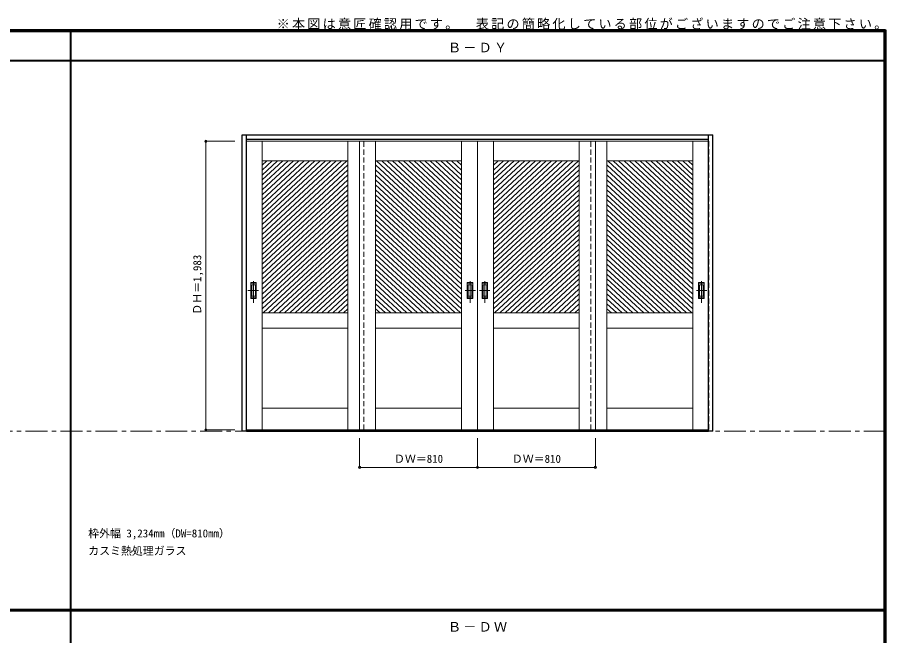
# Model space of a CAD drawing. Units: millimetres, scale not verified. Extents: x -6000 to 5700, y -4307 to 4260.
# Drawn here: x -267 to 5700, y 12 to 4260 of the extents above; entities that cross this region are included whole.
import ezdxf
from ezdxf.enums import TextEntityAlignment as Align

# ---------------------------------------------------------------- set-up
doc = ezdxf.new("R2010")
doc.units = ezdxf.units.MM
doc.header["$LTSCALE"] = 30
doc.header["$PDMODE"] = 32
doc.header["$PDSIZE"] = 15
doc.linetypes.add('CHAIN1', pattern=[8, 5, -1, 1, -1])
doc.linetypes.add('DASHED1', pattern=[1.8, 1.2, -0.6])
for name, color, linetype, lineweight in [('0-1_通り芯', 7, 'CHAIN1', 18), ('0-2_扉', 7, 'Continuous', 18), ('0-4_枠', 3, 'Continuous', 25), ('0-6_引手', 7, 'Continuous', 18), ('0-B_寸法', 7, 'Continuous', 9), ('0-C_ハッチ', 4, 'Continuous', 9), ('F-1_枠', 6, 'Continuous', 40)]:
    doc.layers.add(name, color=color, linetype=linetype, lineweight=lineweight)
doc.layers.add('0-A_文字', color=7, linetype='Continuous')
doc.styles.add('ＭＳ ゴシック', font='')
doc.styles.get('ＭＳ ゴシック').set_extended_font_data('MS Gothic')

msp = doc.modelspace()

# ---------------------------------------------------------------- linework, layer by layer
at = {"layer": '0-1_通り芯'}
msp.add_line((-5490, 1418), (5690, 1418), dxfattribs=at)
at = {"layer": '0-2_扉', "color": 4, "linetype": 'DASHED1', "lineweight": 9}
for p, q in [((1305, 3409), (1305, 1426)), ((1308, 3409), (1305, 3409)), ((2115, 1426), (2115, 3409)), ((3675, 1426), (3675, 3409)), ((4482, 3409), (4485, 3409)), ((4485, 3409), (4485, 1426)), ((1308, 1426), (1305, 1426)), ((4482, 1426), (4485, 1426))]:
    msp.add_line(p, q, dxfattribs=at)
at = {"layer": '0-2_扉'}
for p, q in [((1308, 3409), (2115, 3409)), ((1415, 3409), (1415, 1426)), ((2005, 3409), (2005, 1426)), ((2195, 3409), (2195, 1426)), ((2785, 3409), (2785, 1426)), ((2895, 3409), (2895, 1426)), ((2895, 3409), (2895, 1426)), ((3005, 3409), (3005, 1426)), ((3595, 3409), (3595, 1426)), ((4482, 3409), (3675, 3409)), ((3785, 3409), (3785, 1426)), ((4375, 3409), (4375, 1426)), ((1415, 3274), (2005, 3274)), ((2785, 3274), (2195, 3274)), ((3005, 3274), (3595, 3274)), ((4375, 3274), (3785, 3274)), ((2005, 2229), (1415, 2229)), ((1433.5, 2229), (1622.5, 2229)), ((2195, 2229), (2785, 2229)), ((2766.5, 2229), (2577.5, 2229)), ((3595, 2229), (3005, 2229)), ((3023.5, 2229), (3212.5, 2229)), ((3785, 2229), (4375, 2229)), ((4356.5, 2229), (4167.5, 2229)), ((1415, 2124), (2005, 2124)), ((2785, 2124), (2195, 2124)), ((3005, 2124), (3595, 2124)), ((4375, 2124), (3785, 2124)), ((1415, 1576), (2005, 1576)), ((2785, 1576), (2195, 1576)), ((3005, 1576), (3595, 1576)), ((4375, 1576), (3785, 1576)), ((1308, 1426), (2115, 1426)), ((2895, 1426), (2085, 1426)), ((2895, 1426), (3705, 1426)), ((4482, 1426), (3675, 1426))]:
    msp.add_line(p, q, dxfattribs=at)
at = {"layer": '0-2_扉', "color": 3, "lineweight": 25}
for p, q in [((2085, 1418), (2115, 1418)), ((3675, 1418), (3705, 1418))]:
    msp.add_line(p, q, dxfattribs=at)
at = {"layer": '0-2_扉'}
for points in [[(2895, 3409), (2085, 3409), (2085, 1426)], [(2895, 3409), (3705, 3409), (3705, 1426)]]:
    msp.add_lwpolyline(points, dxfattribs=at)
at = {"layer": '0-4_枠'}
for p, q in [((1278, 1418), (1278, 3453)), ((1278, 3453), (4512, 3453)), ((1308, 1418), (1308, 3453)), ((1308, 3423), (4482, 3423)), ((4482, 1418), (4482, 3453)), ((4512, 1418), (4512, 3453)), ((1308, 1418), (1278, 1418)), ((1308, 1421), (4482, 1421)), ((1308, 1418), (4482, 1418)), ((4512, 1418), (4482, 1418))]:
    msp.add_line(p, q, dxfattribs=at)
at = {"layer": '0-6_引手', "linetype": 'CHAIN1'}
for p, q in [((1356, 2298.27), (1356, 2469.12)), ((2844, 2298.27), (2844, 2469.12)), ((2946, 2298.27), (2946, 2469.12)), ((4434, 2298.27), (4434, 2469.12)), ((1317.93, 2383.5), (1390.43, 2383.5)), ((2882.07, 2383.5), (2809.56, 2383.5)), ((2907.93, 2383.5), (2980.43, 2383.5)), ((4472.07, 2383.5), (4399.56, 2383.5))]:
    msp.add_line(p, q, dxfattribs=at)
at = {"layer": '0-6_引手'}
for p, q in [((1337, 2438.5), (1375, 2438.5)), ((1337, 2328.5), (1337, 2438.5)), ((1343.5, 2422.5), (1368.5, 2422.5)), ((1343.5, 2344.5), (1343.5, 2422.5)), ((1368.5, 2344.5), (1368.5, 2422.5)), ((1375, 2328.5), (1375, 2438.5)), ((2863, 2438.5), (2825, 2438.5)), ((2825, 2328.5), (2825, 2438.5)), ((2856.5, 2422.5), (2831.5, 2422.5)), ((2831.5, 2344.5), (2831.5, 2422.5)), ((2856.5, 2344.5), (2856.5, 2422.5)), ((2863, 2328.5), (2863, 2438.5)), ((2927, 2438.5), (2965, 2438.5)), ((2927, 2328.5), (2927, 2438.5)), ((2933.5, 2422.5), (2958.5, 2422.5)), ((2933.5, 2344.5), (2933.5, 2422.5)), ((2958.5, 2344.5), (2958.5, 2422.5)), ((2965, 2328.5), (2965, 2438.5)), ((4453, 2438.5), (4415, 2438.5)), ((4415, 2328.5), (4415, 2438.5)), ((4446.5, 2422.5), (4421.5, 2422.5)), ((4421.5, 2344.5), (4421.5, 2422.5)), ((4446.5, 2344.5), (4446.5, 2422.5)), ((4453, 2328.5), (4453, 2438.5)), ((1337, 2328.5), (1375, 2328.5)), ((1343.5, 2344.5), (1368.5, 2344.5)), ((2863, 2328.5), (2825, 2328.5)), ((2856.5, 2344.5), (2831.5, 2344.5)), ((2927, 2328.5), (2965, 2328.5)), ((2933.5, 2344.5), (2958.5, 2344.5)), ((4453, 2328.5), (4415, 2328.5)), ((4446.5, 2344.5), (4421.5, 2344.5))]:
    msp.add_line(p, q, dxfattribs=at)
at = {"layer": '0-6_引手', "linetype": 'DASHED1'}
for p, q in [((1372, 2332.5), (1372, 2434.5)), ((2828, 2332.5), (2828, 2434.5)), ((2962, 2332.5), (2962, 2434.5)), ((4418, 2332.5), (4418, 2434.5)), ((1340, 2332.5), (1372, 2332.5)), ((2860, 2332.5), (2828, 2332.5)), ((2930, 2332.5), (2962, 2332.5)), ((4450, 2332.5), (4418, 2332.5))]:
    msp.add_line(p, q, dxfattribs=at)
for points in [[(1340, 2332.5), (1340, 2434.5), (1372, 2434.5)], [(2860, 2332.5), (2860, 2434.5), (2828, 2434.5)], [(2930, 2332.5), (2930, 2434.5), (2962, 2434.5)], [(4450, 2332.5), (4450, 2434.5), (4418, 2434.5)]]:
    msp.add_lwpolyline(points, dxfattribs=at)
at = {"layer": '0-B_寸法', "color": 4}
for p, q in [((1028, 3409), (1228, 3409)), ((1028, 3409), (1028, 1426)), ((1028, 1426), (1228, 1426)), ((2085, 1168), (2085, 1368)), ((2895, 1168), (2895, 1368)), ((3705, 1168), (3705, 1368)), ((2085, 1168), (3705, 1168))]:
    msp.add_line(p, q, dxfattribs=at)
at = {"layer": '0-B_寸法'}
for p in [(1028, 3409), (1028, 1426), (2085, 1168), (2895, 1168), (3705, 1168)]:
    msp.add_point(p, dxfattribs=at)
at = {"layer": '0-C_ハッチ'}
for p, q in [((1483.14, 3274), (1415, 3210.9)), ((1519.94, 3274), (1415, 3176.83)), ((1556.74, 3274), (1415, 3142.76)), ((1593.53, 3274), (1415, 3108.69)), ((1446.35, 3274), (1415, 3244.97)), ((1630.33, 3274), (1415, 3074.62)), ((1667.13, 3274), (1415, 3040.55)), ((1703.92, 3274), (1415, 3006.48)), ((1740.72, 3274), (1415, 2972.41)), ((1777.52, 3274), (1415, 2938.34)), ((1814.31, 3274), (1415, 2904.26)), ((1851.11, 3274), (1415, 2870.19)), ((1887.91, 3274), (1415, 2836.12)), ((1924.7, 3274), (1415, 2802.05)), ((1961.5, 3274), (1415, 2767.98)), ((1998.3, 3274), (1415, 2733.91)), ((2005, 3246.13), (1415, 2699.84)), ((2195, 3246.13), (2785, 2699.84)), ((2201.7, 3274), (2785, 2733.91)), ((2238.5, 3274), (2785, 2767.98)), ((2275.29, 3274), (2785, 2802.05)), ((2312.09, 3274), (2785, 2836.12)), ((2348.89, 3274), (2785, 2870.19)), ((2385.68, 3274), (2785, 2904.26)), ((2422.48, 3274), (2785, 2938.34)), ((2459.28, 3274), (2785, 2972.41)), ((2496.07, 3274), (2785, 3006.48)), ((2532.87, 3274), (2785, 3040.55)), ((2569.67, 3274), (2785, 3074.62)), ((2606.46, 3274), (2785, 3108.69)), ((2643.26, 3274), (2785, 3142.76)), ((2680.06, 3274), (2785, 3176.83)), ((2716.85, 3274), (2785, 3210.9)), ((2753.65, 3274), (2785, 3244.97)), ((3073.14, 3274), (3005, 3210.9)), ((3109.94, 3274), (3005, 3176.83)), ((3146.74, 3274), (3005, 3142.76)), ((3183.53, 3274), (3005, 3108.69)), ((3036.35, 3274), (3005, 3244.97)), ((3220.33, 3274), (3005, 3074.62)), ((3257.13, 3274), (3005, 3040.55)), ((3293.92, 3274), (3005, 3006.48)), ((3330.72, 3274), (3005, 2972.41)), ((3367.52, 3274), (3005, 2938.34)), ((3404.31, 3274), (3005, 2904.26)), ((3441.11, 3274), (3005, 2870.19)), ((3477.91, 3274), (3005, 2836.12)), ((3514.7, 3274), (3005, 2802.05)), ((3551.5, 3274), (3005, 2767.98)), ((3588.3, 3274), (3005, 2733.91)), ((3595, 3246.13), (3005, 2699.84)), ((3785, 3246.13), (4375, 2699.84)), ((3791.7, 3274), (4375, 2733.91)), ((3828.5, 3274), (4375, 2767.98)), ((3865.29, 3274), (4375, 2802.05)), ((3902.09, 3274), (4375, 2836.12)), ((3938.89, 3274), (4375, 2870.19)), ((3975.68, 3274), (4375, 2904.26)), ((4012.48, 3274), (4375, 2938.34)), ((4049.28, 3274), (4375, 2972.41)), ((4086.07, 3274), (4375, 3006.48)), ((4122.87, 3274), (4375, 3040.55)), ((4159.67, 3274), (4375, 3074.62)), ((4196.46, 3274), (4375, 3108.69)), ((4233.26, 3274), (4375, 3142.76)), ((4270.06, 3274), (4375, 3176.83)), ((4306.85, 3274), (4375, 3210.9)), ((4343.65, 3274), (4375, 3244.97)), ((2005, 3212.06), (1415, 2665.77)), ((2005, 3177.99), (1415, 2631.7)), ((2195, 3212.06), (2785, 2665.77)), ((2195, 3177.99), (2785, 2631.7)), ((3595, 3212.06), (3005, 2665.77)), ((3595, 3177.99), (3005, 2631.7)), ((3785, 3212.06), (4375, 2665.77)), ((3785, 3177.99), (4375, 2631.7)), ((2005, 3143.92), (1415, 2597.62)), ((2005, 3109.85), (1415, 2563.55)), ((2195, 3143.92), (2785, 2597.62)), ((2195, 3109.85), (2785, 2563.55)), ((3595, 3143.92), (3005, 2597.62)), ((3595, 3109.85), (3005, 2563.55)), ((3785, 3143.92), (4375, 2597.62)), ((3785, 3109.85), (4375, 2563.55)), ((2005, 3075.78), (1415, 2529.48)), ((2195, 3075.78), (2785, 2529.48)), ((3595, 3075.78), (3005, 2529.48)), ((3785, 3075.78), (4375, 2529.48)), ((2005, 3041.71), (1415, 2495.41)), ((2005, 3007.64), (1415, 2461.34)), ((2195, 3041.71), (2785, 2495.41)), ((2195, 3007.64), (2785, 2461.34)), ((3595, 3041.71), (3005, 2495.41)), ((3595, 3007.64), (3005, 2461.34)), ((3785, 3041.71), (4375, 2495.41)), ((3785, 3007.64), (4375, 2461.34)), ((2005, 2973.57), (1415, 2427.27)), ((2005, 2939.49), (1415, 2393.2)), ((2195, 2973.57), (2785, 2427.27)), ((2195, 2939.49), (2785, 2393.2)), ((3595, 2973.57), (3005, 2427.27)), ((3595, 2939.49), (3005, 2393.2)), ((3785, 2973.57), (4375, 2427.27)), ((3785, 2939.49), (4375, 2393.2)), ((2005, 2905.42), (1415, 2359.13)), ((2005, 2871.35), (1415, 2325.06)), ((2195, 2905.42), (2785, 2359.13)), ((2195, 2871.35), (2785, 2325.06)), ((3595, 2905.42), (3005, 2359.13)), ((3595, 2871.35), (3005, 2325.06)), ((3785, 2905.42), (4375, 2359.13)), ((3785, 2871.35), (4375, 2325.06)), ((2005, 2837.28), (1415, 2290.99)), ((2195, 2837.28), (2785, 2290.99)), ((3595, 2837.28), (3005, 2290.99)), ((3785, 2837.28), (4375, 2290.99)), ((2005, 2803.21), (1415, 2256.91)), ((2005, 2769.14), (1421.65, 2229)), ((2195, 2803.21), (2785, 2256.91)), ((2195, 2769.14), (2778.35, 2229)), ((3595, 2803.21), (3005, 2256.91)), ((3595, 2769.14), (3011.65, 2229)), ((3785, 2803.21), (4375, 2256.91)), ((3785, 2769.14), (4368.35, 2229)), ((2005, 2735.07), (1458.45, 2229)), ((2005, 2701), (1495.24, 2229)), ((2195, 2735.07), (2741.55, 2229)), ((2195, 2701), (2704.76, 2229)), ((3595, 2735.07), (3048.45, 2229)), ((3595, 2701), (3085.24, 2229)), ((3785, 2735.07), (4331.55, 2229)), ((3785, 2701), (4294.76, 2229)), ((2005, 2666.93), (1532.04, 2229)), ((2005, 2632.85), (1568.84, 2229)), ((2195, 2666.93), (2667.96, 2229)), ((2195, 2632.85), (2631.16, 2229)), ((3595, 2666.93), (3122.04, 2229)), ((3595, 2632.85), (3158.84, 2229)), ((3785, 2666.93), (4257.96, 2229)), ((3785, 2632.85), (4221.16, 2229)), ((2005, 2598.78), (1605.63, 2229)), ((2195, 2598.78), (2594.37, 2229)), ((3595, 2598.78), (3195.63, 2229)), ((3785, 2598.78), (4184.37, 2229)), ((2005, 2564.71), (1642.43, 2229)), ((2005, 2530.64), (1679.23, 2229)), ((2195, 2564.71), (2557.57, 2229)), ((2195, 2530.64), (2520.77, 2229)), ((3595, 2564.71), (3232.43, 2229)), ((3595, 2530.64), (3269.23, 2229)), ((3785, 2564.71), (4147.57, 2229)), ((3785, 2530.64), (4110.77, 2229)), ((2005, 2496.57), (1716.02, 2229)), ((2005, 2462.5), (1752.82, 2229)), ((2195, 2496.57), (2483.98, 2229)), ((2195, 2462.5), (2447.18, 2229)), ((3595, 2496.57), (3306.02, 2229)), ((3595, 2462.5), (3342.82, 2229)), ((3785, 2496.57), (4073.98, 2229)), ((3785, 2462.5), (4037.18, 2229)), ((2005, 2428.43), (1789.62, 2229)), ((2005, 2394.36), (1826.41, 2229)), ((2195, 2428.43), (2410.38, 2229)), ((2195, 2394.36), (2373.59, 2229)), ((3595, 2428.43), (3379.62, 2229)), ((3595, 2394.36), (3416.41, 2229)), ((3785, 2428.43), (4000.38, 2229)), ((3785, 2394.36), (3963.59, 2229)), ((2005, 2360.29), (1863.21, 2229)), ((2195, 2360.29), (2336.79, 2229)), ((3595, 2360.29), (3453.21, 2229)), ((3785, 2360.29), (3926.79, 2229)), ((2005, 2326.22), (1900.01, 2229)), ((2005, 2292.14), (1936.8, 2229)), ((2195, 2326.22), (2299.99, 2229)), ((2195, 2292.14), (2263.2, 2229)), ((3595, 2326.22), (3490.01, 2229)), ((3595, 2292.14), (3526.8, 2229)), ((3785, 2326.22), (3889.99, 2229)), ((3785, 2292.14), (3853.2, 2229)), ((2005, 2258.07), (1973.6, 2229)), ((2195, 2258.07), (2226.4, 2229)), ((3595, 2258.07), (3563.6, 2229)), ((3785, 2258.07), (3816.4, 2229))]:
    msp.add_line(p, q, dxfattribs=at)
at = {"layer": 'F-1_枠'}
for p, q in [((-6000, 4175), (5700, 4175)), ((-6000, 4170), (5700, 4170)), ((-6000, 4165), (5700, 4165)), ((100, -3790), (100, 4175)), ((5690, 4175), (5690, -4205)), ((5695, 4175), (5695, -4205)), ((5700, 4175), (5700, -4205)), ((-6000, 3965), (5700, 3965)), ((-6000, 190.5), (5700, 190.5)), ((-6000, 187.5), (5700, 187.5)), ((-6000, 184.5), (5700, 184.5))]:
    msp.add_line(p, q, dxfattribs=at)

# ---------------------------------------------------------------- texts
at = {"layer": '0-A_文字', "style": 'ＭＳ ゴシック'}
for s, p in [('枠外幅 3,234mm（DW=810mm）', (220, 670.5)), ('カスミ熱処理ガラス', (220, 550.5))]:
    msp.add_text(s, height=54.99, dxfattribs=at).set_placement(p, align=Align.BOTTOM_LEFT)
at = {"layer": '0-A_文字', "char_height": 65.98, "attachment_point": 7, "style": 'ＭＳ ゴシック'}
for s, insert in [('\\T1.17;※本図は意匠確認用です。\u3000表記の簡略化している部位がございますのでご注意下さい。', (1515, 4175)), ('\\T1.17;Ｂ－ＤＹ', (2692.5, 4020)), ('\\T1.17;Ｂ－ＤＷ', (2692.5, 39.5))]:
    msp.add_mtext(s, dxfattribs=dict(at, insert=insert))
at = {"layer": '0-B_寸法', "style": 'ＭＳ ゴシック'}
msp.add_text('ＤＨ＝1,983', height=54.99, rotation=90, dxfattribs=at).set_placement((1013, 2217.25), align=Align.BOTTOM_LEFT)
for p in [(2321.25, 1183), (3131.25, 1183)]:
    msp.add_text('ＤＷ＝810', height=54.99, dxfattribs=at).set_placement(p, align=Align.BOTTOM_LEFT)

doc.saveas('drawing.dxf')
